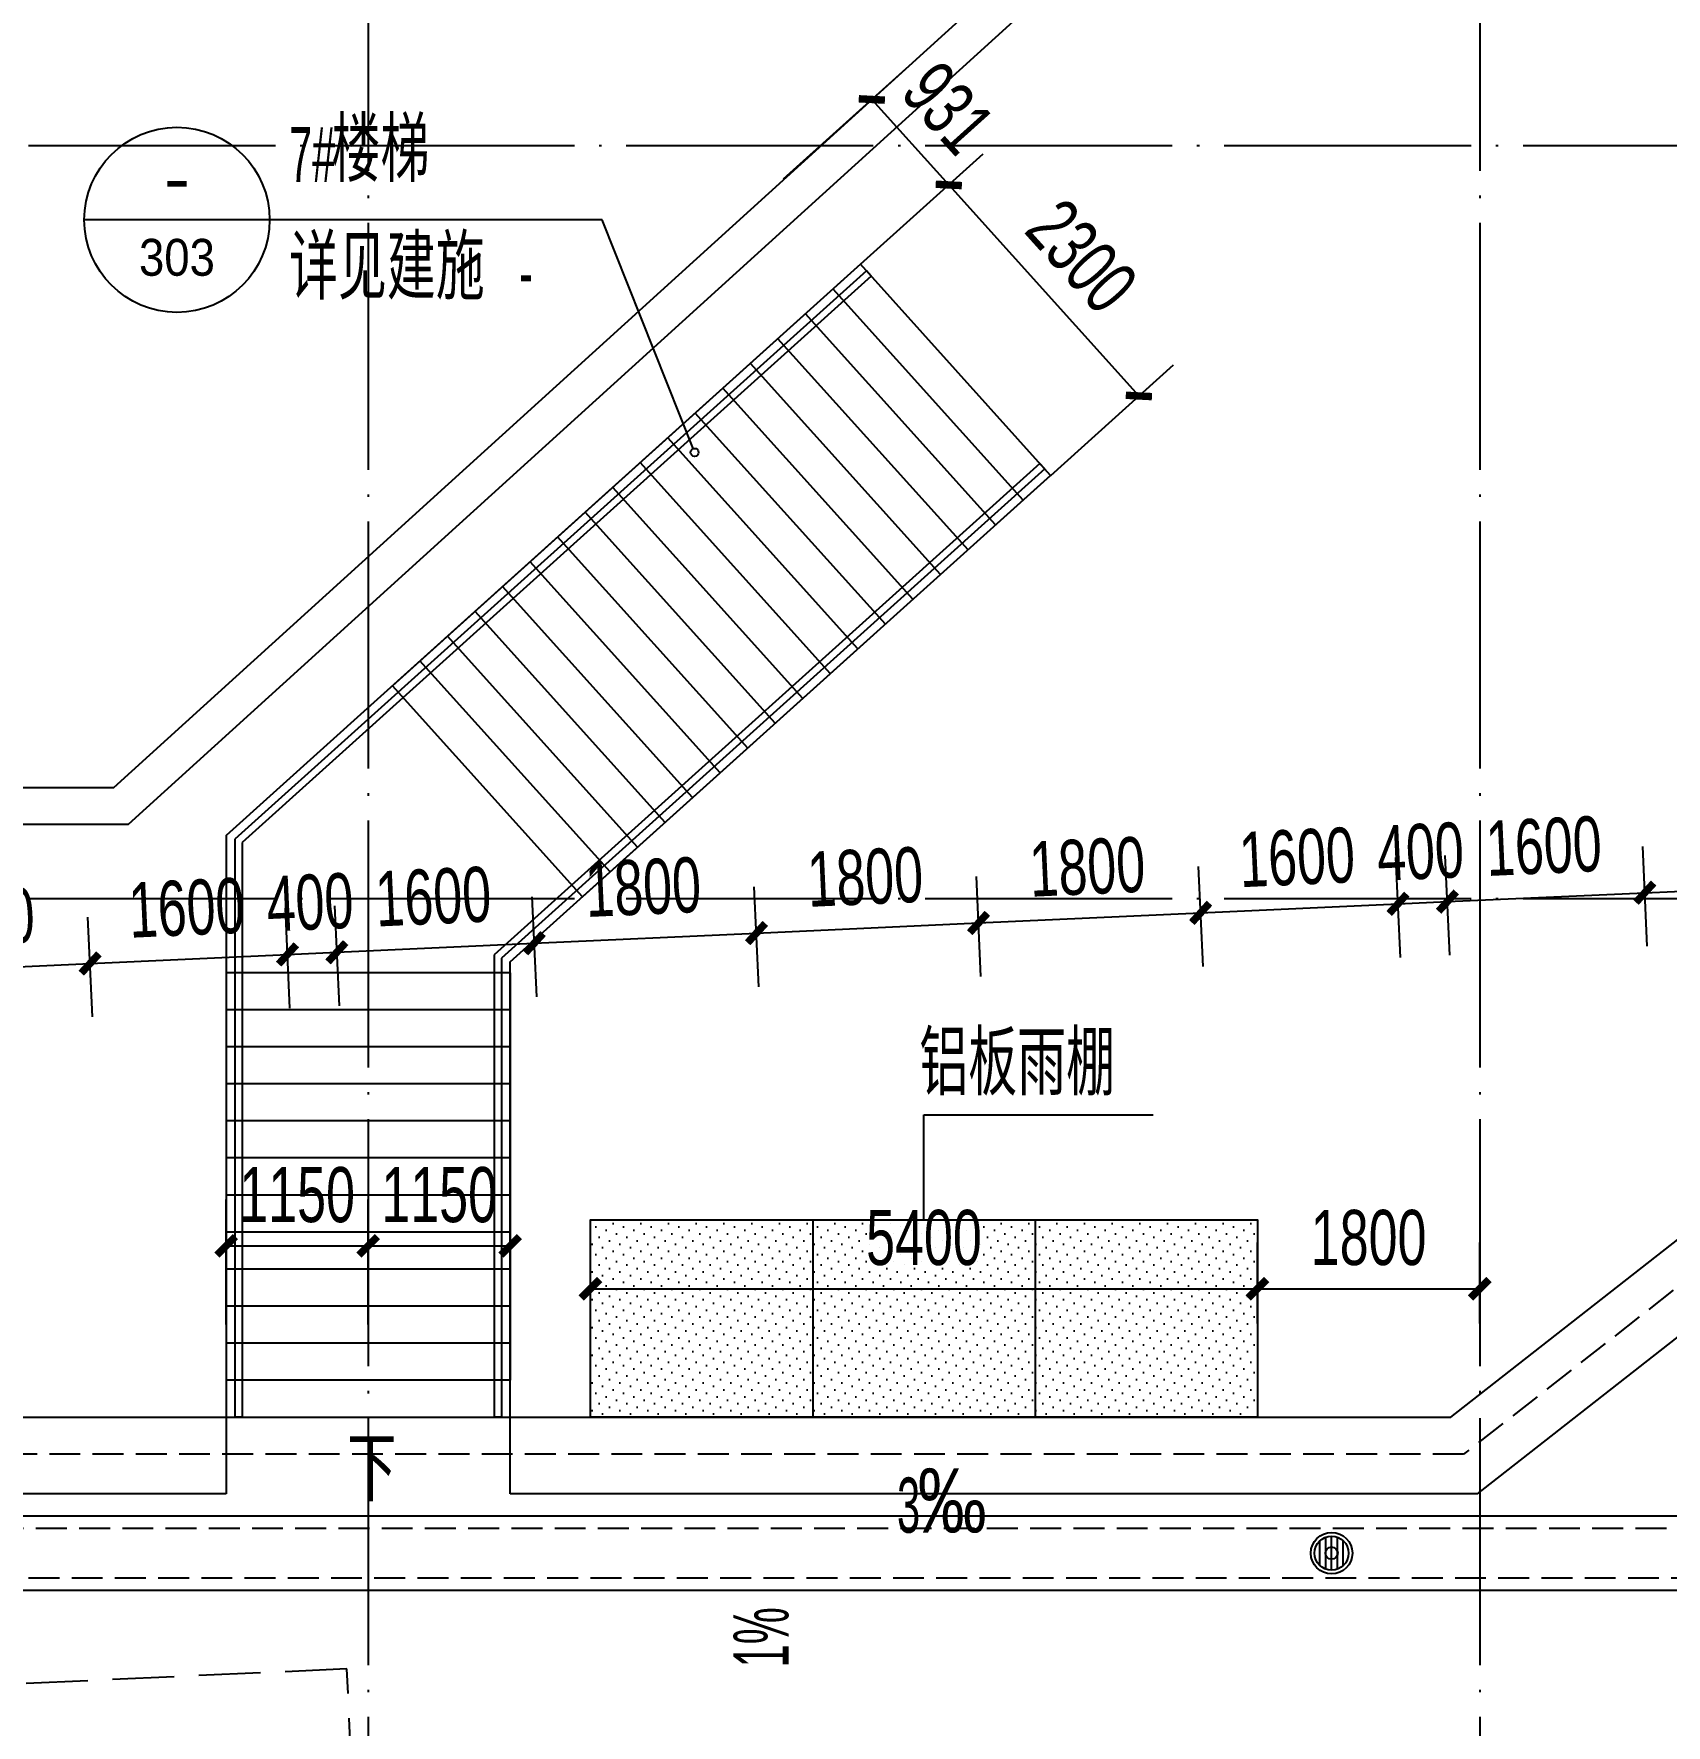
# Model space of a CAD drawing. Extents: x -409435 to 356702, y -107829 to 330904.
# Drawn here: x 65694 to 78909, y 197207 to 210904 of the extents above; entities that cross this region are included whole.
import ezdxf
from ezdxf.enums import TextEntityAlignment as Align
from ezdxf.xclip import XClip

# ---------------------------------------------------------------- set-up
doc = ezdxf.new("R2010")
doc.units = 0
doc.header["$LTSCALE"] = 1000
doc.header["$MEASUREMENT"] = 0
doc.header["$XCLIPFRAME"] = 0
for name, pattern in [('104-14# 核心筒$0$DOTE', [2.42, 2, -0.2, 0.02, -0.2]), ('14#楼幕墙$0$DASH', [0.35, 0.25, -0.1]), ('X-104 14#平面$0$$0$DASH', [0.35, 0.25, -0.1]), ('X-104 14#平面$0$DASH', [0.35, 0.25, -0.1])]:
    doc.linetypes.add(name, pattern=pattern)
for name, color, linetype in [('01-标注_尺寸', 124, 'Continuous'), ('01-标注_符号', 200, 'Continuous'), ('02-TEXT_标注', 130, 'Continuous'), ('104-14# 核心筒$0$A_AXIS-轴线', 36, '104-14# 核心筒$0$DOTE'), ('14#楼幕墙$0$A-C_玻璃幕墙', 140, 'Continuous'), ('X-104 14#平面$0$01-标注_符号', 200, 'Continuous'), ('X-104 14#平面$0$02-TEXT_标注', 130, 'Continuous'), ('X-104 14#平面$0$A-C_玻璃幕墙', 140, 'Continuous'), ('X-104 14#平面$0$A-E_栏杆', 232, 'Continuous'), ('X-104 14#平面$0$A-E_电梯', 171, 'Continuous'), ('X-104 14#平面$0$A-O_分水线', 127, 'Continuous'), ('X-104 14#平面$0$A-O_屋面', 201, 'Continuous'), ('X-104 14#平面$0$A-O_散水', 134, 'Continuous'), ('X-104 14#平面$0$A-TECH_结构', 21, 'Continuous'), ('X-104 14#平面$0$EH_玻璃', 156, 'Continuous')]:
    doc.layers.add(name, color=color, linetype=linetype)
doc.styles.add('_TCH_DIM', font='ros.shx', dxfattribs={"width": 0.8, "height": 2, "bigfont": 'jd.shx'})
doc.styles.add('_TCH_DIM_T3', font='ros.shx', dxfattribs={"width": 0.705882, "bigfont": 'jd.shx'})
doc.styles.add('_TCH_LABEL', font='ros.shx', dxfattribs={"width": 0.8, "bigfont": 'jd.shx'})
doc.styles.add('X-104 14#平面$0$_TCH_DIM', font='ros.shx', dxfattribs={"width": 0.8, "bigfont": 'jd.shx'})
doc.dimstyles.new('_TCH_ARCH&&150', dxfattribs={"dimtxt": 446.25, "dimasz": 150, "dimexe": 375, "dimexo": 450, "dimgap": 189.375, "dimtad": 1, "dimdec": 0, "dimzin": 0, "dimdsep": 46, "dimtxsty": '_TCH_DIM_T3', "dimblk": 'ARCHTICK', "dimcen": 0.09, "dimclrt": 7, "dimazin": 2, "dimtfac": 1, "dimtdec": 0, "dimtix": 1, "dimtmove": 2, "dimatfit": 3, "dimfxl": 0, "dimtolj": 1, "dimtzin": 0, "dimarcsym": 0})

# ---------------------------------------------------------------- blocks, each defined once
blk = doc.blocks.new('14#楼幕墙')
at = {"layer": '14#楼幕墙$0$A-C_玻璃幕墙', "linetype": '14#楼幕墙$0$DASH', "ltscale": 2}
for points in [[(68228, 197662), (62834, 197417)], [(68301, 196064), (68228, 197662)]]:
    blk.add_lwpolyline(points, dxfattribs=at)
blk = doc.blocks.new('104-14# 核心筒')
at = {"layer": '104-14# 核心筒$0$A_AXIS-轴线'}
for p, q in [((68400, 228733.6), (68400, 169654.9)), ((77400, 228733.6), (77400, 169654.9)), ((-9370.1, 210000), (120259.9, 210000)), ((-9370.1, 203900), (120259.9, 203900))]:
    blk.add_line(p, q, dxfattribs=at)
blk = doc.blocks.new('X-104 14#平面$0$ydl')
h = blk.add_hatch()
h.set_pattern_fill('ANSI31', color=8, scale=30, angle=45)
h.set_pattern_definition([(90, (0, 0), (-47.625, 1e-14), [])])
edge = h.paths.add_edge_path()
edge.add_arc((0, 0), 138, 0, 360)
for radius in [168, 138]:
    blk.add_circle((0, 0), radius)
blk = doc.blocks.new('X-104 14#平面$0$ydlzh')
at = {"layer": 'X-104 14#平面$0$A-O_分水线'}
blk.add_blockref('X-104 14#平面$0$ydl', (-14670, -7179), dxfattribs=at)
blk = doc.blocks.new('X-104 14#平面')
at = {"layer": 'X-104 14#平面$0$EH_玻璃'}
h = blk.add_hatch(dxfattribs=at)
h.set_pattern_fill('DOTS', color=256, scale=50, angle=45)
h.set_pattern_definition([(45, (0, 0), (-28.0633, 84.1899), [0, -79.375])])
h.paths.add_polyline_path([(75600, 201300), (70200, 201300), (70200, 199700), (75600, 199700)])
blk.add_circle((76200, 198600), 50)
at = {"layer": 'X-104 14#平面$0$01-标注_符号'}
for p, q in [((72900, 201300), (72900, 202148.6)), ((72900, 202148.6), (74755.5, 202148.6))]:
    blk.add_line(p, q, dxfattribs=at)
blk.add_lwpolyline([(68400, 199700, 0, 0, 0), (68400, 203900, 0, 0, 0), (72821.7, 207881.3, 120, 0, 0), (73156.1, 208182.4, 0, 0, 0)], format="xyseb", dxfattribs=at)
at = {"layer": 'X-104 14#平面$0$A-C_玻璃幕墙'}
for p, q in [((72000, 201300), (72000, 199700)), ((73800, 201300), (73800, 199700))]:
    blk.add_line(p, q, dxfattribs=at)
blk.add_lwpolyline([(75600, 199700), (70200, 199700), (70200, 201300), (75600, 201300)], close=True, dxfattribs=at)
at = {"layer": 'X-104 14#平面$0$A-E_栏杆'}
for p, q in [((72433.5, 208985), (67320, 204380.8)), ((72473.6, 208940.4), (67380, 204354.1)), ((72473.6, 208940.4), (72433.5, 208985)), ((73838.6, 207424.4), (69420, 203445.9)), ((73878.8, 207379.8), (69480, 203419.2)), ((73878.8, 207379.8), (73838.6, 207424.4)), ((67320, 204380.8), (67320, 199700)), ((67380, 204354.1), (67380, 199700)), ((69420, 203445.9), (69420, 199700)), ((69480, 203419.2), (69480, 199700)), ((67380, 199700), (67320, 199700)), ((69480, 199700), (69420, 199700))]:
    blk.add_line(p, q, dxfattribs=at)
at = {"layer": 'X-104 14#平面$0$A-E_电梯'}
for p, q in [((72386.6, 209037.1), (68596.6, 205624.5)), ((73925.6, 207327.8), (72386.6, 209037.1)), ((73702.7, 207127.1), (72163.7, 208836.3)), ((73479.7, 206926.3), (71940.7, 208635.6)), ((73256.8, 206725.6), (71717.8, 208434.8)), ((73033.9, 206524.9), (71494.9, 208234.1)), ((72810.9, 206324.1), (71271.9, 208033.4)), ((72588, 206123.4), (71049, 207832.6)), ((72365, 205922.6), (70826, 207631.9)), ((72142.1, 205721.9), (70603.1, 207431.1)), ((73925.6, 207327.8), (70135.6, 203915.3)), ((71919.1, 205521.2), (70380.1, 207230.4)), ((71696.2, 205320.4), (70157.2, 207029.7)), ((71473.2, 205119.7), (69934.2, 206828.9)), ((71250.3, 204918.9), (69711.3, 206628.2)), ((71027.4, 204718.2), (69488.4, 206427.4)), ((70804.4, 204517.5), (69265.4, 206226.7)), ((70581.5, 204316.7), (69042.5, 206026)), ((70358.5, 204116), (68819.5, 205825.2)), ((70135.6, 203915.3), (68596.6, 205624.5)), ((67250, 203300), (67250, 200000)), ((69550, 203300), (67250, 203300)), ((69550, 203300), (69550, 200000)), ((69550, 203000), (67250, 203000)), ((69550, 202700), (67250, 202700)), ((69550, 202400), (67250, 202400)), ((69550, 202100), (67250, 202100)), ((69550, 201800), (67250, 201800)), ((69550, 201500), (67250, 201500)), ((69550, 201200), (67250, 201200)), ((69550, 200900), (67250, 200900)), ((69550, 200600), (67250, 200600)), ((69550, 200300), (67250, 200300)), ((69550, 200000), (67250, 200000))]:
    blk.add_line(p, q, dxfattribs=at)
blk.add_lwpolyline([(73925.6, 207327.8), (72386.6, 209037.1), (67250, 204412), (67250, 199700), (69550, 199700), (69550, 203388)], close=True, dxfattribs=at)
at = {"layer": 'X-104 14#平面$0$A-O_屋面', "ltscale": 5}
for p, q in [((8392.2, 199700), (67250, 199700)), ((67250, 199700), (67250, 199080))]:
    blk.add_line(p, q, dxfattribs=at)
blk.add_lwpolyline([(733.1, 201211.6), (-347.3, 201441.2), (366.7, 204800), (66340.6, 204800), (83503.2, 220379.7), (87317.1, 219318.6), (85626.8, 213243.3), (85337.7, 213323.7), (86947.6, 219110), (83582.3, 220046.3), (66456.4, 204500), (609.6, 204500), (8.5, 201672.3), (795.4, 201505)], close=True, dxfattribs=at)
for points in [[(69550, 199080), (69550, 199700), (77166, 199700), (89096.5, 209041.2), (95104.2, 207369.7), (95023.8, 207080.6)], [(94938.1, 206772.3), (89232.1, 208359.9), (77379.9, 199080), (69550, 199080)], [(67250, 199080), (23400, 199080)]]:
    blk.add_lwpolyline(points, dxfattribs=at)
at = {"layer": 'X-104 14#平面$0$A-O_散水'}
blk.add_lwpolyline([(91629.3, 207692.9), (86552.7, 198900), (24000, 198900), (24000, 198300), (86899.1, 198300), (92226.2, 207526.9)], close=True, dxfattribs=at)
at = {"layer": 'X-104 14#平面$0$A-O_散水', "linetype": 'X-104 14#平面$0$DASH'}
blk.add_lwpolyline([(91728.8, 207665.3), (86610.4, 198800), (24000, 198800), (24000, 198400), (86841.3, 198400), (92126.7, 207554.5)], close=True, dxfattribs=at)
at = {"layer": 'X-104 14#平面$0$A-TECH_结构', "linetype": 'X-104 14#平面$0$$0$DASH'}
blk.add_lwpolyline([(108910.7, 174079.4), (118802, 188717.3), (117234.1, 189066.3), (120414.6, 216774.3), (99635.6, 222555.6), (95312.9, 207000.2), (89162.1, 208711.5), (77269.5, 199400), (8635.1, 199400), (5919.8, 186625.4), (-2502.5, 188415.7), (-5635.8, 173674.9), (40532.1, 175690.6), (40199.6, 173602.3), (83848.5, 175853.1)], close=True, dxfattribs=at)
ref = blk.add_blockref('104-14# 核心筒', (0, 0))
XClip(ref).set_block_clipping_path([(-38664.3623821461, -25500), (139216.5485069363, 330900)])
for name, p in [('14#楼幕墙', (0, 0)), ('X-104 14#平面$0$ydlzh', (90870.4, 205778.6))]:
    blk.add_blockref(name, p)
at = {"layer": 'X-104 14#平面$0$02-TEXT_标注', "style": 'X-104 14#平面$0$_TCH_DIM', "width": 0.8}
for s, height, p in [('铝板雨棚', 520.93, (72862.7, 202306.1)), ('下', 520.9, (68232.3, 199017.5))]:
    blk.add_text(s, height=height, dxfattribs=at).set_placement(p)
blk = doc.blocks.new('_ArchTick')
at = {"color": 0, "linetype": 'ByBlock', "const_width": 0.4}
blk.add_lwpolyline([(-0.5, -0.5), (0.5, 0.5)], dxfattribs=at)
blk = doc.blocks.new('*D786')
at = {"layer": '01-标注_尺寸', "color": 0, "lineweight": -2, "transparency": 16777216}
for p, q in [((75600, 200460), (75600, 201116)), ((77400, 200460), (77400, 201116)), ((75600, 200741), (77400, 200741))]:
    blk.add_line(p, q, dxfattribs=at)
at = {"layer": 'Defpoints', "color": 0, "transparency": 16777216}
for p in [(77400, 200741), (75600, 200010), (77400, 200010)]:
    blk.add_point(p, dxfattribs=at)
at = {"layer": '01-标注_尺寸', "color": 0, "lineweight": -2, "transparency": 16777216, "xscale": 150, "yscale": 150, "zscale": 150, "rotation": 180}
blk.add_blockref('_ArchTick', (75600, 200741), dxfattribs=at)
at = {"layer": '01-标注_尺寸', "color": 0, "lineweight": -2, "transparency": 16777216, "xscale": 150, "yscale": 150, "zscale": 150}
blk.add_blockref('_ArchTick', (77400, 200741), dxfattribs=at)
at = {"layer": '01-标注_尺寸', "color": 7, "transparency": 16777216, "insert": (76500, 201153), "char_height": 446.2, "attachment_point": 5, "style": '_TCH_DIM_T3'}
blk.add_mtext('\\A1;1800', dxfattribs=at)
blk = doc.blocks.new('*D787')
at = {"layer": '01-标注_尺寸', "color": 0, "lineweight": -2, "transparency": 16777216}
for p, q in [((70200, 200460), (70200, 201116)), ((75600, 200460), (75600, 201116)), ((70200, 200741), (75600, 200741))]:
    blk.add_line(p, q, dxfattribs=at)
at = {"layer": 'Defpoints', "color": 0, "transparency": 16777216}
for p in [(75600, 200741), (70200, 200010), (75600, 200010)]:
    blk.add_point(p, dxfattribs=at)
at = {"layer": '01-标注_尺寸', "color": 0, "lineweight": -2, "transparency": 16777216, "xscale": 150, "yscale": 150, "zscale": 150, "rotation": 180}
blk.add_blockref('_ArchTick', (70200, 200741), dxfattribs=at)
at = {"layer": '01-标注_尺寸', "color": 0, "lineweight": -2, "transparency": 16777216, "xscale": 150, "yscale": 150, "zscale": 150}
blk.add_blockref('_ArchTick', (75600, 200741), dxfattribs=at)
at = {"layer": '01-标注_尺寸', "color": 7, "transparency": 16777216, "insert": (72900, 201153), "char_height": 446.2, "attachment_point": 5, "style": '_TCH_DIM_T3'}
blk.add_mtext('\\A1;5400', dxfattribs=at)
blk = doc.blocks.new('*D1810')
at = {"layer": '01-标注_尺寸', "color": 0, "lineweight": -2, "transparency": 16777216}
for p, q in [((66169, 202942), (66132, 203750)), ((64371, 202860), (64334, 203668)), ((64351, 203294), (66149, 203375))]:
    blk.add_line(p, q, dxfattribs=at)
at = {"layer": 'Defpoints', "color": 0, "transparency": 16777216}
for p in [(66149, 203375), (66189, 202492), (64391, 202410)]:
    blk.add_point(p, dxfattribs=at)
at = {"layer": '01-标注_尺寸', "color": 0, "lineweight": -2, "transparency": 16777216, "xscale": 150, "yscale": 150, "zscale": 150}
for p, rotation in [((64351, 203294), 182.6065577296034), ((66149, 203375), 2.606557729603395)]:
    blk.add_blockref('_ArchTick', p, dxfattribs=dict(at, rotation=rotation))
at = {"layer": '01-标注_尺寸', "color": 7, "transparency": 16777216, "insert": (65231, 203747), "char_height": 446.2, "attachment_point": 5, "rotation": 2.6066, "style": '_TCH_DIM_T3'}
blk.add_mtext('\\A1;1800', dxfattribs=at)
blk = doc.blocks.new('*D1811')
at = {"layer": '01-标注_尺寸', "color": 0, "lineweight": -2, "transparency": 16777216}
for p, q in [((67767, 203014), (67730, 203823)), ((66169, 202942), (66132, 203750)), ((66149, 203375), (67747, 203448))]:
    blk.add_line(p, q, dxfattribs=at)
at = {"layer": 'Defpoints', "color": 0, "transparency": 16777216}
for p in [(67747, 203448), (66189, 202492), (67788, 202565)]:
    blk.add_point(p, dxfattribs=at)
at = {"layer": '01-标注_尺寸', "color": 0, "lineweight": -2, "transparency": 16777216, "xscale": 150, "yscale": 150, "zscale": 150}
for p, rotation in [((67747, 203448), 2.606557729603585), ((66149, 203375), 182.6065577296036)]:
    blk.add_blockref('_ArchTick', p, dxfattribs=dict(at, rotation=rotation))
at = {"layer": '01-标注_尺寸', "color": 7, "transparency": 16777216, "insert": (66930, 203824), "char_height": 446.2, "attachment_point": 5, "rotation": 2.6066, "style": '_TCH_DIM_T3'}
blk.add_mtext('\\A1;1600', dxfattribs=at)
blk = doc.blocks.new('*D1812')
at = {"layer": '01-标注_尺寸', "color": 0, "lineweight": -2, "transparency": 16777216}
for p, q in [((67767, 203014), (67730, 203823)), ((68167, 203033), (68130, 203841)), ((67747, 203448), (68147, 203466))]:
    blk.add_line(p, q, dxfattribs=at)
at = {"layer": 'Defpoints', "color": 0, "transparency": 16777216}
for p in [(68147, 203466), (68187, 202583), (67788, 202565)]:
    blk.add_point(p, dxfattribs=at)
at = {"layer": '01-标注_尺寸', "color": 0, "lineweight": -2, "transparency": 16777216, "xscale": 150, "yscale": 150, "zscale": 150}
for p, rotation in [((67747, 203448), 182.6065577296044), ((68147, 203466), 2.606557729604425)]:
    blk.add_blockref('_ArchTick', p, dxfattribs=dict(at, rotation=rotation))
at = {"layer": '01-标注_尺寸', "color": 7, "transparency": 16777216, "insert": (67929, 203869), "char_height": 446.2, "attachment_point": 5, "rotation": 2.6066, "style": '_TCH_DIM_T3'}
blk.add_mtext('\\A1;400', dxfattribs=at)
blk = doc.blocks.new('*D1813')
at = {"layer": '01-标注_尺寸', "color": 0, "lineweight": -2, "transparency": 16777216}
for p, q in [((68167, 203033), (68130, 203841)), ((69765, 203105), (69728, 203914)), ((68147, 203466), (69745, 203539))]:
    blk.add_line(p, q, dxfattribs=at)
at = {"layer": 'Defpoints', "color": 0, "transparency": 16777216}
for p in [(69745, 203539), (68187, 202583), (69786, 202656)]:
    blk.add_point(p, dxfattribs=at)
at = {"layer": '01-标注_尺寸', "color": 0, "lineweight": -2, "transparency": 16777216, "xscale": 150, "yscale": 150, "zscale": 150}
for p, rotation in [((68147, 203466), 182.6065577296033), ((69745, 203539), 2.606557729603318)]:
    blk.add_blockref('_ArchTick', p, dxfattribs=dict(at, rotation=rotation))
at = {"layer": '01-标注_尺寸', "color": 7, "transparency": 16777216, "insert": (68927, 203915), "char_height": 446.2, "attachment_point": 5, "rotation": 2.6066, "style": '_TCH_DIM_T3'}
blk.add_mtext('\\A1;1600', dxfattribs=at)
blk = doc.blocks.new('*D1814')
at = {"layer": '01-标注_尺寸', "color": 0, "lineweight": -2, "transparency": 16777216}
for p, q in [((71563, 203187), (71526, 203996)), ((69765, 203105), (69728, 203914)), ((69745, 203539), (71544, 203621))]:
    blk.add_line(p, q, dxfattribs=at)
at = {"layer": 'Defpoints', "color": 0, "transparency": 16777216}
for p in [(71544, 203621), (71584, 202738), (69786, 202656)]:
    blk.add_point(p, dxfattribs=at)
at = {"layer": '01-标注_尺寸', "color": 0, "lineweight": -2, "transparency": 16777216, "xscale": 150, "yscale": 150, "zscale": 150}
for p, rotation in [((71544, 203621), 2.606557729603941), ((69745, 203539), 182.6065577296039)]:
    blk.add_blockref('_ArchTick', p, dxfattribs=dict(at, rotation=rotation))
at = {"layer": '01-标注_尺寸', "color": 7, "transparency": 16777216, "insert": (70626, 203992), "char_height": 446.2, "attachment_point": 5, "rotation": 2.6066, "style": '_TCH_DIM_T3'}
blk.add_mtext('\\A1;1800', dxfattribs=at)
blk = doc.blocks.new('*D1815')
at = {"layer": '01-标注_尺寸', "color": 0, "lineweight": -2, "transparency": 16777216}
for p, q in [((71563, 203187), (71526, 203996)), ((73361, 203269), (73325, 204078)), ((71544, 203621), (73342, 203703))]:
    blk.add_line(p, q, dxfattribs=at)
at = {"layer": 'Defpoints', "color": 0, "transparency": 16777216}
for p in [(73342, 203703), (71584, 202738), (73382, 202820)]:
    blk.add_point(p, dxfattribs=at)
at = {"layer": '01-标注_尺寸', "color": 0, "lineweight": -2, "transparency": 16777216, "xscale": 150, "yscale": 150, "zscale": 150}
for p, rotation in [((73342, 203703), 2.606557729603089), ((71544, 203621), 182.6065577296031)]:
    blk.add_blockref('_ArchTick', p, dxfattribs=dict(at, rotation=rotation))
at = {"layer": '01-标注_尺寸', "color": 7, "transparency": 16777216, "insert": (72424, 204074), "char_height": 446.2, "attachment_point": 5, "rotation": 2.6066, "style": '_TCH_DIM_T3'}
blk.add_mtext('\\A1;1800', dxfattribs=at)
blk = doc.blocks.new('*D1816')
at = {"layer": '01-标注_尺寸', "color": 0, "lineweight": -2, "transparency": 16777216}
for p, q in [((75160, 203351), (75123, 204159)), ((73361, 203269), (73325, 204078)), ((73342, 203703), (75140, 203785))]:
    blk.add_line(p, q, dxfattribs=at)
at = {"layer": 'Defpoints', "color": 0, "transparency": 16777216}
for p in [(75140, 203785), (75180, 202901), (73382, 202820)]:
    blk.add_point(p, dxfattribs=at)
at = {"layer": '01-标注_尺寸', "color": 0, "lineweight": -2, "transparency": 16777216, "xscale": 150, "yscale": 150, "zscale": 150}
for p, rotation in [((73342, 203703), 182.6065577296039), ((75140, 203785), 2.606557729603941)]:
    blk.add_blockref('_ArchTick', p, dxfattribs=dict(at, rotation=rotation))
at = {"layer": '01-标注_尺寸', "color": 7, "transparency": 16777216, "insert": (74222, 204156), "char_height": 446.2, "attachment_point": 5, "rotation": 2.6066, "style": '_TCH_DIM_T3'}
blk.add_mtext('\\A1;1800', dxfattribs=at)
blk = doc.blocks.new('*D1817')
at = {"layer": '01-标注_尺寸', "color": 0, "lineweight": -2, "transparency": 16777216}
for p, q in [((76758, 203424), (76721, 204232)), ((75160, 203351), (75123, 204159)), ((75140, 203785), (76738, 203858))]:
    blk.add_line(p, q, dxfattribs=at)
at = {"layer": 'Defpoints', "color": 0, "transparency": 16777216}
for p in [(76738, 203858), (75180, 202901), (76778, 202974)]:
    blk.add_point(p, dxfattribs=at)
at = {"layer": '01-标注_尺寸', "color": 0, "lineweight": -2, "transparency": 16777216, "xscale": 150, "yscale": 150, "zscale": 150}
for p, rotation in [((76738, 203858), 2.606557729603916), ((75140, 203785), 182.6065577296039)]:
    blk.add_blockref('_ArchTick', p, dxfattribs=dict(at, rotation=rotation))
at = {"layer": '01-标注_尺寸', "color": 7, "transparency": 16777216, "insert": (75920, 204233), "char_height": 446.2, "attachment_point": 5, "rotation": 2.6066, "style": '_TCH_DIM_T3'}
blk.add_mtext('\\A1;1600', dxfattribs=at)
blk = doc.blocks.new('*D1818')
at = {"layer": '01-标注_尺寸', "color": 0, "lineweight": -2, "transparency": 16777216}
for p, q in [((76758, 203424), (76721, 204232)), ((77158, 203442), (77121, 204250)), ((76738, 203858), (77138, 203876))]:
    blk.add_line(p, q, dxfattribs=at)
at = {"layer": 'Defpoints', "color": 0, "transparency": 16777216}
for p in [(77138, 203876), (77178, 202992), (76778, 202974)]:
    blk.add_point(p, dxfattribs=at)
at = {"layer": '01-标注_尺寸', "color": 0, "lineweight": -2, "transparency": 16777216, "xscale": 150, "yscale": 150, "zscale": 150}
for p, rotation in [((76738, 203858), 182.6065577296045), ((77138, 203876), 2.606557729604514)]:
    blk.add_blockref('_ArchTick', p, dxfattribs=dict(at, rotation=rotation))
at = {"layer": '01-标注_尺寸', "color": 7, "transparency": 16777216, "insert": (76919, 204279), "char_height": 446.2, "attachment_point": 5, "rotation": 2.6066, "style": '_TCH_DIM_T3'}
blk.add_mtext('\\A1;400', dxfattribs=at)
blk = doc.blocks.new('*D1819')
at = {"layer": '01-标注_尺寸', "color": 0, "lineweight": -2, "transparency": 16777216}
for p, q in [((77158, 203442), (77121, 204250)), ((78756, 203515), (78719, 204323)), ((77138, 203876), (78736, 203948))]:
    blk.add_line(p, q, dxfattribs=at)
at = {"layer": 'Defpoints', "color": 0, "transparency": 16777216}
for p in [(78736, 203948), (77178, 202992), (78776, 203065)]:
    blk.add_point(p, dxfattribs=at)
at = {"layer": '01-标注_尺寸', "color": 0, "lineweight": -2, "transparency": 16777216, "xscale": 150, "yscale": 150, "zscale": 150}
for p, rotation in [((77138, 203876), 182.6065577296028), ((78736, 203948), 2.606557729602809)]:
    blk.add_blockref('_ArchTick', p, dxfattribs=dict(at, rotation=rotation))
at = {"layer": '01-标注_尺寸', "color": 7, "transparency": 16777216, "insert": (77918, 204324), "char_height": 446.2, "attachment_point": 5, "rotation": 2.6066, "style": '_TCH_DIM_T3'}
blk.add_mtext('\\A1;1600', dxfattribs=at)
blk = doc.blocks.new('*D1820')
at = {"layer": '01-标注_尺寸', "color": 0, "lineweight": -2, "transparency": 16777216}
for p, q in [((80554, 203597), (80517, 204405)), ((78756, 203515), (78719, 204323)), ((78736, 203948), (80534, 204030))]:
    blk.add_line(p, q, dxfattribs=at)
at = {"layer": 'Defpoints', "color": 0, "transparency": 16777216}
for p in [(80534, 204030), (80574, 203147), (78776, 203065)]:
    blk.add_point(p, dxfattribs=at)
at = {"layer": '01-标注_尺寸', "color": 0, "lineweight": -2, "transparency": 16777216, "xscale": 150, "yscale": 150, "zscale": 150}
for p, rotation in [((80534, 204030), 2.606557729603928), ((78736, 203948), 182.6065577296039)]:
    blk.add_blockref('_ArchTick', p, dxfattribs=dict(at, rotation=rotation))
at = {"layer": '01-标注_尺寸', "color": 7, "transparency": 16777216, "insert": (79616, 204401), "char_height": 446.2, "attachment_point": 5, "rotation": 2.6066, "style": '_TCH_DIM_T3'}
blk.add_mtext('\\A1;1800', dxfattribs=at)
blk = doc.blocks.new('*D2526')
at = {"layer": '01-标注_尺寸', "color": 0, "lineweight": -2, "transparency": 16777216}
for p, q in [((68400, 200450), (68400, 201463)), ((69550, 200450), (69550, 201463)), ((68400, 201088), (69550, 201088))]:
    blk.add_line(p, q, dxfattribs=at)
at = {"layer": 'Defpoints', "color": 0, "transparency": 16777216}
for p in [(69550, 201088), (68400, 200000), (69550, 200000)]:
    blk.add_point(p, dxfattribs=at)
at = {"layer": '01-标注_尺寸', "color": 0, "lineweight": -2, "transparency": 16777216, "xscale": 150, "yscale": 150, "zscale": 150, "rotation": 180}
blk.add_blockref('_ArchTick', (68400, 201088), dxfattribs=at)
at = {"layer": '01-标注_尺寸', "color": 0, "lineweight": -2, "transparency": 16777216, "xscale": 150, "yscale": 150, "zscale": 150}
blk.add_blockref('_ArchTick', (69550, 201088), dxfattribs=at)
at = {"layer": '01-标注_尺寸', "color": 7, "transparency": 16777216, "insert": (68975, 201500), "char_height": 446.2, "attachment_point": 5, "style": '_TCH_DIM_T3'}
blk.add_mtext('\\A1;1150', dxfattribs=at)
blk = doc.blocks.new('*D2527')
at = {"layer": '01-标注_尺寸', "color": 0, "lineweight": -2, "transparency": 16777216}
for p, q in [((67250, 200450), (67250, 201463)), ((68400, 200450), (68400, 201463)), ((67250, 201088), (68400, 201088))]:
    blk.add_line(p, q, dxfattribs=at)
at = {"layer": 'Defpoints', "color": 0, "transparency": 16777216}
for p in [(68400, 201088), (67250, 200000), (68400, 200000)]:
    blk.add_point(p, dxfattribs=at)
at = {"layer": '01-标注_尺寸', "color": 0, "lineweight": -2, "transparency": 16777216, "xscale": 150, "yscale": 150, "zscale": 150, "rotation": 180}
blk.add_blockref('_ArchTick', (67250, 201088), dxfattribs=at)
at = {"layer": '01-标注_尺寸', "color": 0, "lineweight": -2, "transparency": 16777216, "xscale": 150, "yscale": 150, "zscale": 150}
blk.add_blockref('_ArchTick', (68400, 201088), dxfattribs=at)
at = {"layer": '01-标注_尺寸', "color": 7, "transparency": 16777216, "insert": (67825, 201500), "char_height": 446.2, "attachment_point": 5, "style": '_TCH_DIM_T3'}
blk.add_mtext('\\A1;1150', dxfattribs=at)
blk = doc.blocks.new('*D2533')
at = {"layer": '01-标注_尺寸', "color": 0, "lineweight": -2, "transparency": 16777216}
for p, q in [((72387, 209037), (73380, 209931)), ((73101, 209680), (74640, 207971)), ((73926, 207328), (74919, 208222))]:
    blk.add_line(p, q, dxfattribs=at)
at = {"layer": 'Defpoints', "color": 0, "transparency": 16777216}
for p in [(72052, 208736), (74640, 207971), (73591, 207027)]:
    blk.add_point(p, dxfattribs=at)
at = {"layer": '01-标注_尺寸', "color": 0, "lineweight": -2, "transparency": 16777216, "xscale": 150, "yscale": 150, "zscale": 150}
for p, rotation in [((73101, 209680), 131.9999999999984), ((74640, 207971), 311.9999999999985)]:
    blk.add_blockref('_ArchTick', p, dxfattribs=dict(at, rotation=rotation))
at = {"layer": '01-标注_尺寸', "color": 7, "transparency": 16777216, "insert": (74177, 209102), "char_height": 446.2, "attachment_point": 5, "rotation": 312, "style": '_TCH_DIM_T3'}
blk.add_mtext('\\A1;2300', dxfattribs=at)
blk = doc.blocks.new('*D2534')
at = {"layer": '01-标注_尺寸', "color": 0, "lineweight": -2, "transparency": 16777216}
for p, q in [((71764, 209729), (72757, 210623)), ((72478, 210372), (73101, 209680)), ((72387, 209037), (73380, 209931))]:
    blk.add_line(p, q, dxfattribs=at)
at = {"layer": 'Defpoints', "color": 0, "transparency": 16777216}
for p in [(73101, 209680), (71429, 209428), (72052, 208736)]:
    blk.add_point(p, dxfattribs=at)
at = {"layer": '01-标注_尺寸', "color": 0, "lineweight": -2, "transparency": 16777216, "xscale": 150, "yscale": 150, "zscale": 150}
for p, rotation in [((72478, 210372), 131.9999999999982), ((73101, 209680), 311.9999999999982)]:
    blk.add_blockref('_ArchTick', p, dxfattribs=dict(at, rotation=rotation))
at = {"layer": '01-标注_尺寸', "color": 7, "transparency": 16777216, "insert": (73096, 210302), "char_height": 446.2, "attachment_point": 5, "rotation": 312, "style": '_TCH_DIM_T3'}
blk.add_mtext('\\A1;931', dxfattribs=at)

msp = doc.modelspace()

# ---------------------------------------------------------------- linework, layer by layer
at = {"layer": '01-标注_符号'}
for p, q in [((67602.3, 209397.3), (66102.3, 209397.3)), ((70294.5, 209397.3), (67602.3, 209397.3)), ((71030.6, 207544.5), (70294.5, 209397.3))]:
    msp.add_line(p, q, dxfattribs=at)
for points in [[(72393.7, 198608.1, 0, 0, 0), (73007.3, 198608.1, 120, 0, 0), (73457.3, 198608.1, 0, 0, 0)], [(71961.2, 197318, 0, 0, 0), (71961.2, 197875.2, 120, 0, 0), (71961.2, 198325.2, 0, 0, 0)]]:
    msp.add_lwpolyline(points, format="xyseb", dxfattribs=at)
for centre, radius in [((66852.3, 209397.3), 750), ((71042.7, 207514.1), 32.6)]:
    msp.add_circle(centre, radius, dxfattribs=at)

# ---------------------------------------------------------------- block references
msp.add_blockref('X-104 14#平面', (0, 0))

# ---------------------------------------------------------------- texts
at = {"layer": '02-TEXT_标注', "style": '_TCH_DIM'}
for s, height, width, p in [('楼梯', 520.93, 0.8, (68104.2, 209703.5)), ('7#', 446.25, 0.564706, (67759.8, 209703.5)), ('详见建施', 520.93, 0.8, (67759.8, 208751.4)), ('-', 446.2, 0.564706, (69622.1, 208751.4)), ('3', 446.2, 0.564706, (72681.9, 198765.6)), ('‰', 520.9, 0.8, (72849.9, 198765.6))]:
    msp.add_text(s, height=height, dxfattribs=dict(at, width=width)).set_placement(p)
at = {"layer": '02-TEXT_标注', "style": '_TCH_LABEL'}
for s, height, width, p, p2 in [('-', 397.6, 1.111111, (66746.2, 209535.2), (66958.3, 209535.2)), ('303', 298.81, 1.428571, (66544.9, 208944.3), (67159.6, 208944.3))]:
    msp.add_text(s, height=height, dxfattribs=dict(at, width=width)).set_placement(p, p2, align=Align.FIT)
at = {"layer": '02-TEXT_标注', "style": '_TCH_DIM', "width": 0.564706}
msp.add_text('1%%%', height=446.25, rotation=90, dxfattribs=at).set_placement((71803.7, 197674.6))

# ---------------------------------------------------------------- dimensions: what is measured, and where the dimension line sits
at = {"layer": '01-标注_尺寸'}
for p1, p2, distance, picture, middle in [((71429.2, 209427.8), (72052.2, 208735.9), 1411.1, '*D2534', (73095.9, 210302.1)), ((72052.2, 208735.9), (73591.2, 207026.7), 1411.1, '*D2533', (74176.9, 209101.6)), ((67250, 200000), (68400, 200000), 1087.6, '*D2527', (67825, 201500.1)), ((68400, 200000), (69550, 200000), 1087.6, '*D2526', (68975, 201500.1)), ((70200, 200009.6), (75600, 200009.6), 731.2, '*D787', (72900, 201153.4)), ((75600, 200009.6), (77400, 200009.6), 731.2, '*D786', (76500, 201153.4))]:
    dim = msp.add_aligned_dim(p1=p1, p2=p2, distance=distance, dimstyle='_TCH_ARCH&&150', dxfattribs=at)
    dim.commit()
    dim.dimension.update_dxf_attribs({"geometry": picture, "text_midpoint": middle})
for base, p1, p2, picture, middle in [((78736.1, 203948.5), (77178, 202992.4), (78776.3, 203065.2), '*D1819', (77918.2, 204324.2)), ((80534.2, 204030.3), (78776.3, 203065.2), (80574.4, 203147.1), '*D1820', (79616.4, 204401.5)), ((76738.2, 203857.5), (75180, 202901.5), (76778.4, 202974.2), '*D1817', (75920.2, 204233.2)), ((77137.8, 203875.7), (76778.4, 202974.2), (77178, 202992.4), '*D1818', (76919.2, 204278.7)), ((73341.7, 203702.9), (71583.7, 202737.8), (73381.9, 202819.6), '*D1815', (72423.8, 204074)), ((75139.8, 203784.8), (73381.9, 202819.6), (75180, 202901.5), '*D1816', (74222, 204155.9)), ((69745.4, 203539.2), (68187.3, 202583.1), (69785.6, 202655.9), '*D1813', (68927.5, 203914.9)), ((71543.5, 203621), (69785.6, 202655.9), (71583.7, 202737.8), '*D1814', (70625.7, 203992.2)), ((67747.5, 203448.2), (66189.3, 202492.2), (67787.7, 202565), '*D1811', (66929.5, 203823.9)), ((68147.1, 203466.4), (67787.7, 202565), (68187.3, 202583.1), '*D1812', (67928.5, 203869.4)), ((66149.1, 203375.5), (64391.2, 202410.3), (66189.3, 202492.2), '*D1810', (65231.3, 203746.6))]:
    dim = msp.add_linear_dim(base=base, p1=p1, p2=p2, angle=2.60656, dimstyle='_TCH_ARCH&&150', override={"dimgap": 0}, dxfattribs=at)
    dim.commit()
    dim.dimension.update_dxf_attribs({"geometry": picture, "text_midpoint": middle, "dimtype": 161, "text_rotation": 2.60656})

doc.saveas('drawing.dxf')
